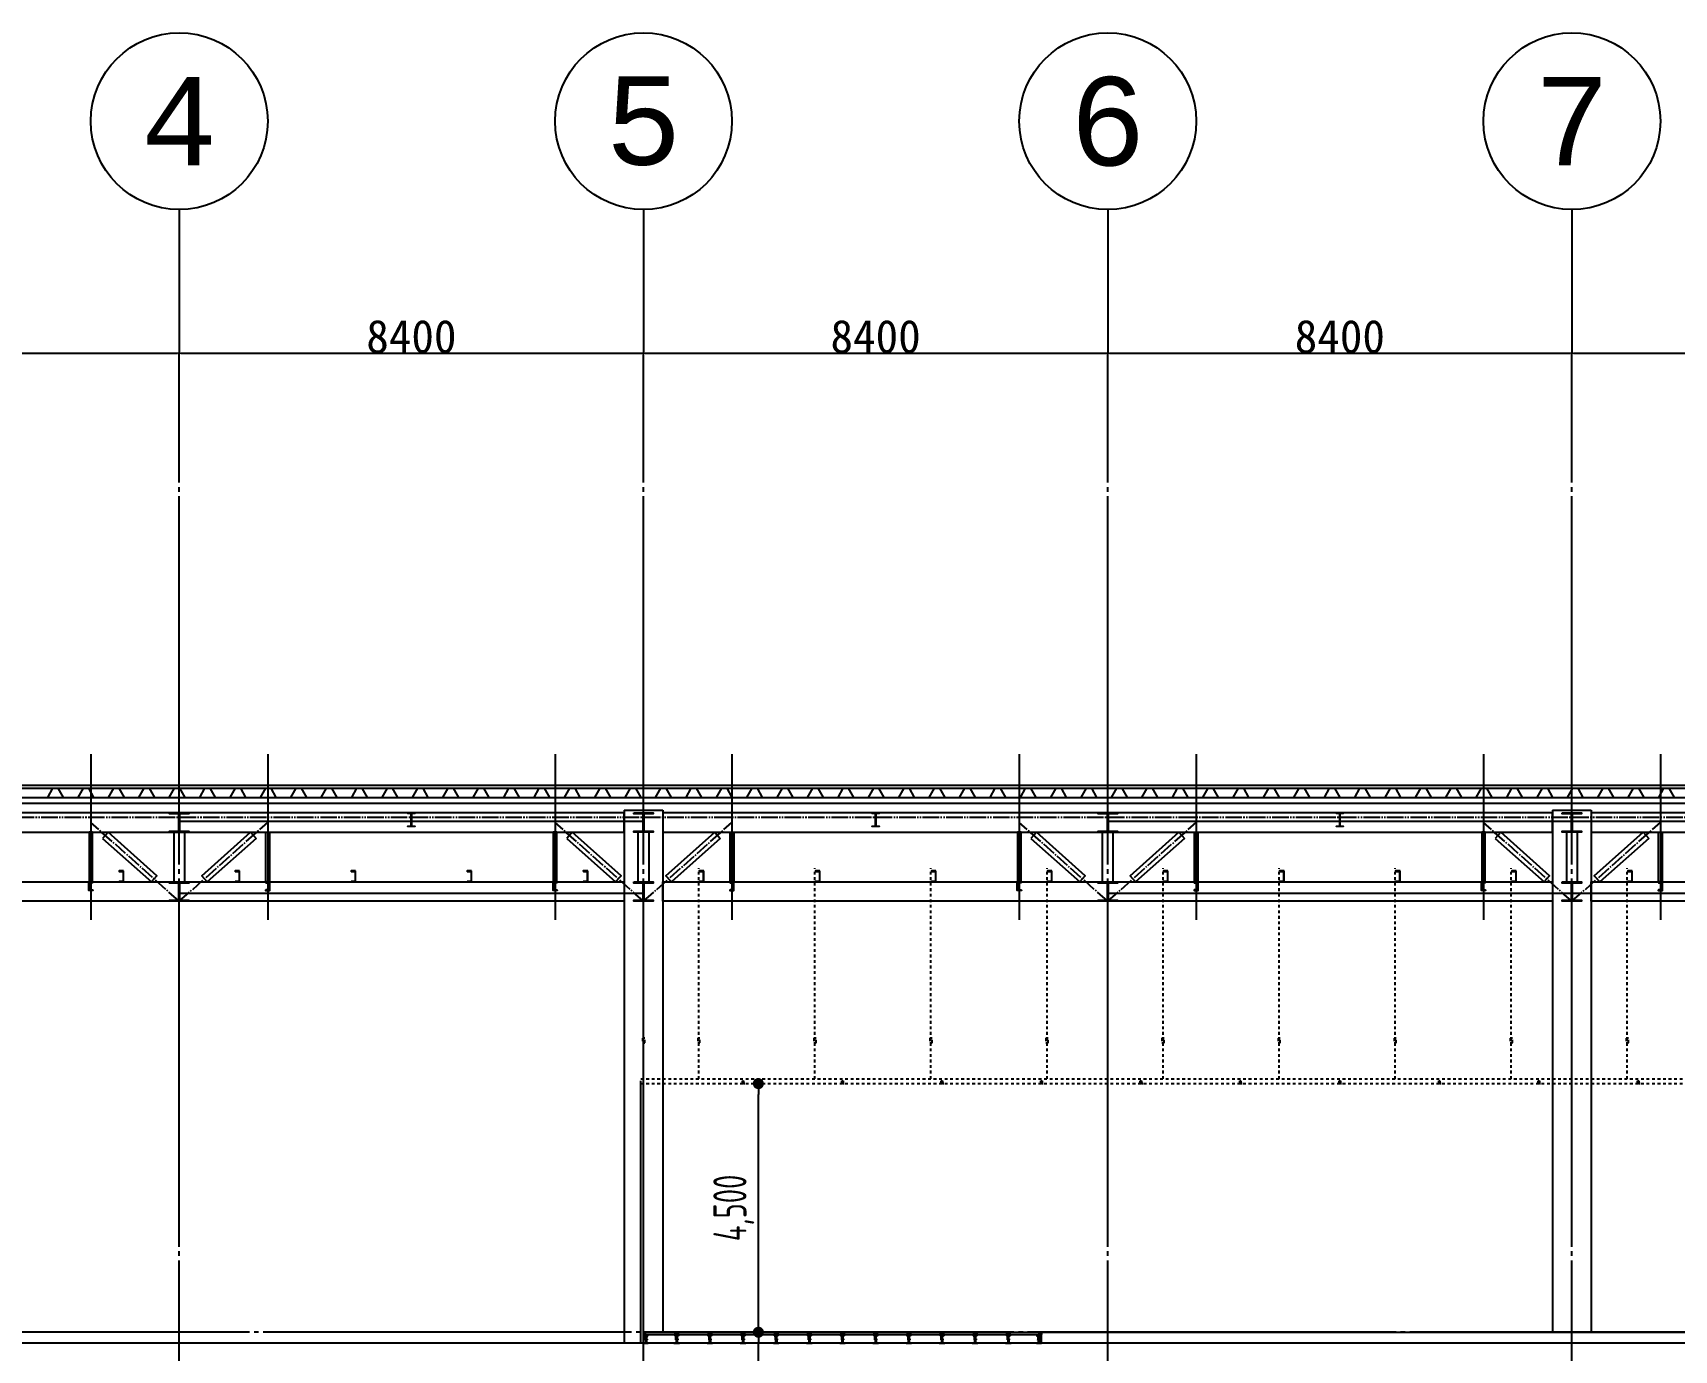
# Model space of a CAD drawing. Header units: millimetres. Extents: x -32710 to 654186, y -254124 to 420220.
# Drawn here: x 52950 to 82650, y 396375 to 420220 of the extents above; entities that cross this region are included whole.
import ezdxf
from ezdxf.enums import TextEntityAlignment as Align
from ezdxf.xclip import XClip

# ---------------------------------------------------------------- set-up
doc = ezdxf.new("R2010")
doc.units = ezdxf.units.MM
doc.header["$LTSCALE"] = 1000
for name, pattern in [('TPH12-SEC-@E$0$CENTERK0', [0.65, 0.5, -0.05, 0.05, -0.05]), ('TPH12-SEC-@E$0$CENTERK5', [6.916, 6.667, -0.083, 0.083, -0.083]), ('TPH12-SEC-@E$0$DOTK1', [0.1, 0.05, -0.05]), ('TPH12-SEC-@E$0$PHANTOMK1', [1.415, 1, -0.083, 0.083, -0.083, 0.083, -0.083]), ('YFM1P-長$0$HIDDEN', [9.525, 6.35, -3.175])]:
    doc.linetypes.add(name, pattern=pattern)
for name, color, linetype in [('TPH12-SEC-@E$0$$FFU', 252, 'TPH12-SEC-@E$0$DOTK1'), ('TPH12-SEC-@E$0$A-DIM', 8, 'Continuous'), ('TPH12-SEC-@E$0$FLAG', 252, 'Continuous'), ('TPH12-SEC-@E$0$H-SIN', 252, 'TPH12-SEC-@E$0$CENTERK5'), ('TPH12-SEC-@E$0$HATCH', 252, 'Continuous'), ('TPH12-SEC-@E$0$KABE1', 252, 'Continuous'), ('TPH12-SEC-@E$0$PT', 252, 'Continuous'), ('TPH12-SEC-@E$0$SIAGE1', 252, 'Continuous'), ('TPH12-SEC-@E$0$SIAGE3', 252, 'Continuous'), ('TPH12-SEC-@E$0$SIN-M', 252, 'Continuous'), ('TPH12-SEC-@E$0$STEEL2', 252, 'Continuous'), ('TPH12-SEC-@E$0$STEEL3', 252, 'Continuous'), ('TPH12-SEC-@E$0$SUGATA2', 252, 'Continuous'), ('TPH12-SEC-@E$0$SUGATA3', 252, 'Continuous'), ('TPH12-SEC-@E$0$フリーアクセス', 252, 'Continuous'), ('YFM1P-長$0$M-FOUN', 252, 'Continuous')]:
    doc.layers.add(name, color=color, linetype=linetype)
doc.styles.add('TPH12-SEC-@E$0$ATS', font='monotxt', dxfattribs={"bigfont": 'BIGFONT'})
doc.styles.add('TPH12-SEC-@E$0$dim-txt', font='isocp.shx', dxfattribs={"width": 0.7, "bigfont": 'chineset.shx'})
doc.styles.add('TPH12-SEC-@E$0$STANDARD', font='txt')
doc.dimstyles.new('TPH12-SEC-@E$0$ARCH-dim-2000', dxfattribs={"dimscale": 2000, "dimtxt": 0.3, "dimasz": 0.1, "dimexe": 0.1, "dimexo": 0.1, "dimgap": 0.05, "dimtad": 1, "dimdec": 0, "dimrnd": 0.1, "dimdsep": 46, "dimlunit": 6, "dimtxsty": 'TPH12-SEC-@E$0$dim-txt', "dimblk": 'TPH12-SEC-@E$0$_Dot', "dimblk1": 'TPH12-SEC-@E$0$_Origin', "dimblk2": 'TPH12-SEC-@E$0$_Origin', "dimcen": 2, "dimclrd": 256, "dimclre": 256, "dimclrt": 256, "dimadec": 0, "dimazin": 0, "dimtfac": 1, "dimtdec": 1, "dimtix": 1, "dimtmove": 2, "dimatfit": 3, "dimldrblk": 'TPH12-SEC-@E$0$_Origin', "dimfxl": 1, "dimtvp": 1, "dimtolj": 1, "dimarcsym": 0})
doc.dimstyles.new('TPH12-SEC-@E$0$生成的_樣式__1', dxfattribs={"dimtxt": 60, "dimasz": 30.4, "dimexe": 0.18, "dimexo": 0.0625, "dimgap": 0, "dimtad": 1, "dimtih": 1, "dimtoh": 1, "dimdec": 1, "dimzin": 0, "dimdsep": 46, "dimtxsty": 'TPH12-SEC-@E$0$STANDARD', "dimblk": 'TPH12-SEC-@E$0$ARROWHEAD_6', "dimblk1": 'TPH12-SEC-@E$0$ARROWHEAD_6', "dimblk2": 'TPH12-SEC-@E$0$ARROWHEAD_6', "dimcen": 0.09, "dimclrd": 12, "dimclre": 12, "dimclrt": 3, "dimazin": 0, "dimtfac": 1, "dimtdec": 4, "dimtmove": 0, "dimatfit": 3, "dimfxl": 1, "dimtolj": 1, "dimtzin": 0, "dimarcsym": 0})

# ---------------------------------------------------------------- blocks, each defined once
blk = doc.blocks.new('TPH12-SEC-@E$0$ペデスタルA')
at = {"layer": 'TPH12-SEC-@E$0$フリーアクセス'}
for p, q in [((-30, 0), (-31, -1)), ((-14, 0), (-30, 0)), ((-13, -1), (-14, 0)), ((0, -10), (0, 0)), ((13, -1), (14, 0)), ((14, 0), (30, 0)), ((30, 0), (31, -1)), ((-50, -200), (-50, -197)), ((-50, -197), (50, -197)), ((50, -200), (-50, -200)), ((-40, -46), (-40, -49)), ((40, -46), (-40, -46)), ((-40, -47), (40, -47)), ((38, -51), (-38, -51)), ((-38, -51), (-15, -72)), ((36, -43), (-36, -43)), ((-36, -43), (-36, -45)), ((-36, -45), (-34, -45)), ((-34, -41), (-34, -45)), ((32, -40), (-32, -40)), ((32, -46), (-32, -46)), ((-31, -8), (-31, -1)), ((-13, -1), (-31, -1)), ((-13, -8), (-31, -8)), ((-30, -20), (-30, -39)), ((-28, -18), (-16, -18)), ((-26, -10), (-26, -8)), ((-26, -18), (-26, -10)), ((-26, -10), (-26, -10)), ((-26, -18), (-26, -36)), ((-26, -36), (-25, -37)), ((-25, -37), (-25, -40)), ((-25, -37), (-19, -37)), ((-24, -41), (-20, -41)), ((-18, -36), (-19, -37)), ((-19, -37), (-19, -40)), ((-19, -122), (-19, -136)), ((18, -122), (-19, -122)), ((-16, -138), (-19, -136)), ((-18, -10), (-18, -8)), ((-18, -18), (-18, -10)), ((-18, -10), (-18, -10)), ((-18, -18), (-18, -36)), ((16, -138), (-16, -138)), ((-15, -46), (-15, -44)), ((-15, -46), (-8, -46)), ((-13, -122), (-15, -53)), ((-14, -20), (-14, -39)), ((-9, -43), (-14, -43)), ((-13, -8), (-13, -1)), ((-12, -197), (-10, -194)), ((-10, -122), (-10, -136)), ((-10, -138), (-10, -194)), ((10, -194), (-10, -194)), ((9, -112), (-9, -112)), ((-9, -130), (9, -130)), ((-8, -46), (-8, -44)), ((-5, -39), (-4, -13)), ((-5, -109), (0, -106)), ((-5, -115), (-5, -109)), ((0, -118), (-5, -115)), ((-5, -127), (0, -124)), ((-5, -133), (-5, -127)), ((0, -136), (-5, -133)), ((-2, -53), (-2, -71)), ((-1, -45), (-1, -43)), ((-1, -45), (1, -45)), ((0, -106), (5, -109)), ((5, -115), (0, -118)), ((0, -124), (5, -127)), ((5, -133), (0, -136)), ((1, -45), (1, -43)), ((2, -53), (2, -71)), ((5, -39), (4, -13)), ((5, -109), (5, -115)), ((5, -127), (5, -133)), ((10, -122), (10, -136)), ((10, -138), (10, -194)), ((12, -197), (10, -194)), ((13, -8), (13, -1)), ((13, -1), (31, -1)), ((13, -8), (31, -8)), ((13, -122), (15, -53)), ((14, -20), (14, -39)), ((38, -51), (15, -72)), ((28, -18), (16, -18)), ((16, -138), (18, -136)), ((18, -10), (18, -8)), ((18, -18), (18, -10)), ((18, -10), (18, -10)), ((18, -18), (18, -36)), ((18, -36), (19, -37)), ((18, -122), (18, -136)), ((25, -37), (19, -37)), ((19, -37), (19, -40)), ((24, -41), (20, -41)), ((26, -36), (25, -37)), ((25, -37), (25, -40)), ((26, -10), (26, -8)), ((26, -18), (26, -10)), ((26, -10), (26, -10)), ((26, -18), (26, -36)), ((30, -20), (30, -39)), ((31, -8), (31, -1)), ((33, -45), (33, -41)), ((36, -45), (33, -45)), ((36, -43), (36, -45)), ((40, -49), (40, -46)), ((50, -200), (50, -197))]:
    blk.add_line(p, q, dxfattribs=at)
for centre in [(0, -112), (0, -130)]:
    blk.add_circle(centre, 4.98, dxfattribs=at)
for centre, radius, start, end in [((-38, -49), 2, 180, 270), ((-38, -52), 1, 47.9554, 82.0191), ((-32, -41), 1, 90, 180), ((-32, -45), 1, 180, 270), ((-32, -38), 1.5, 270, 358.5), ((-28, -20), 2, 90, 178.5), ((-26, -8), 0.4, 0, 90), ((-24, -40), 1, 180.5, 270), ((-20, -40), 1, 270, 359.5), ((-18, -8), 0.4, 90, 180), ((-17, -53), 2, 2, 90), ((-16, -20), 2, 1.5, 90), ((-14, -44), 0.9, 90, 175), ((-16, -72), 1, 2, 47.9554), ((-12, -38), 1.5, 181.5, 270), ((-14, -131), 7.03, 270, 309.8217), ((0, -110), 28.5, 250.5288, 289.4712), ((-9, -44), 0.9, 5, 90), ((-6, -39), 1, 270, 357.5), ((-1, -13), 3, 90, 177.5), ((-4, -53), 2, 0, 90), ((0, -71), 2, 180, 270), ((0, -71), 2, 270, 0), ((1, -13), 3, 2.5, 90), ((4, -53), 2, 90, 180), ((6, -39), 1, 182.5, 270), ((14, -131), 7.03, 230.1783, 270), ((12, -38), 1.5, 270, 358.5), ((16, -20), 2, 90, 178.5), ((17, -53), 2, 90, 178), ((16, -72), 1, 132.0446, 178), ((18, -8), 0.4, 0, 90), ((20, -40), 1, 180.5, 270), ((24, -40), 1, 270, 359.5), ((26, -8), 0.4, 90, 180), ((28, -20), 2, 1.5, 90), ((32, -38), 1.5, 181.5, 270), ((32, -41), 1, 0, 90), ((32, -45), 1, 270, 0), ((38, -49), 2, 270, 0)]:
    blk.add_arc(centre, radius, start, end, dxfattribs=at)
blk = doc.blocks.new('TPH12-SEC-@E$0$_Dot')
at = {"color": 0, "linetype": 'ByBlock', "lineweight": -2}
blk.add_line((-0.5, 0), (-1, 0), dxfattribs=at)
at = {"color": 0, "linetype": 'ByBlock', "const_width": 0.5}
blk.add_lwpolyline([(-0.25, 0, 1), (0.25, 0, 1)], format="xyb", close=True, dxfattribs=at)
blk = doc.blocks.new('*D2617')
at = {"layer": 'DEFPOINTS', "color": 0, "transparency": 16777216}
for p in [(66079, 396700), (66079, 396700), (66079, 393950)]:
    blk.add_point(p, dxfattribs=at)
at = {"layer": 'TPH12-SEC-@E$0$SIN-M', "lineweight": -2, "transparency": 16777216}
blk.add_line((66079, 394150), (66079, 396500), dxfattribs=at)
at = {"layer": 'TPH12-SEC-@E$0$SIN-M', "lineweight": -2, "transparency": 16777216, "xscale": 200, "yscale": 200, "zscale": 200}
for p, rotation in [((66079, 396700), 90), ((66079, 393950), 270)]:
    blk.add_blockref('TPH12-SEC-@E$0$_Dot', p, dxfattribs=dict(at, rotation=rotation))
at = {"layer": 'TPH12-SEC-@E$0$SIN-M', "transparency": 16777216, "insert": (65634, 395325), "char_height": 600, "attachment_point": 5, "rotation": 90, "style": 'TPH12-SEC-@E$0$dim-txt'}
blk.add_mtext('\\A1;2,750', dxfattribs=at)
blk = doc.blocks.new('TPH12-SEC-@E$0$_Origin')
at = {"color": 0, "linetype": 'ByBlock', "lineweight": -2}
blk.add_line((0, 0), (-1, 0), dxfattribs=at)
blk.add_circle((0, 0), 0.5, dxfattribs=at)
blk = doc.blocks.new('*D2618')
at = {"layer": 'DEFPOINTS', "color": 0, "transparency": 16777216}
for p in [(66079, 401200), (66079, 401200), (66079, 396700)]:
    blk.add_point(p, dxfattribs=at)
at = {"layer": 'TPH12-SEC-@E$0$SIN-M', "lineweight": -2, "transparency": 16777216}
blk.add_line((66079, 396900), (66079, 401000), dxfattribs=at)
at = {"layer": 'TPH12-SEC-@E$0$SIN-M', "lineweight": -2, "transparency": 16777216, "xscale": 200, "yscale": 200, "zscale": 200}
for p, rotation in [((66079, 401200), 90), ((66079, 396700), 270)]:
    blk.add_blockref('TPH12-SEC-@E$0$_Dot', p, dxfattribs=dict(at, rotation=rotation))
at = {"layer": 'TPH12-SEC-@E$0$SIN-M', "transparency": 16777216, "insert": (65634, 398950), "char_height": 600, "attachment_point": 5, "rotation": 90, "style": 'TPH12-SEC-@E$0$dim-txt'}
blk.add_mtext('\\A1;4,500', dxfattribs=at)
blk = doc.blocks.new('TPH12-SEC-@E$0$ペデスタルB')
at = {"layer": 'TPH12-SEC-@E$0$フリーアクセス'}
for p, q in [((-31, -1), (-30, 0)), ((-30, 0), (-14, 0)), ((-14, 0), (-13, -1)), ((-84, -49), (-84, -52)), ((3, -49), (-84, -49)), ((3, -50), (-84, -50)), ((-84, -200), (-84, -197)), ((3, -197), (-84, -197)), ((-84, -200), (3, -200)), ((1, -54), (-82, -54)), ((-82, -54), (-59, -75)), ((-3, -46), (-77, -46)), ((-77, -49), (-77, -46)), ((-77, -49), (-3, -49)), ((-62, -125), (-62, -139)), ((-25, -125), (-62, -125)), ((-60, -141), (-62, -139)), ((-28, -141), (-60, -141)), ((-57, -125), (-59, -56)), ((-56, -197), (-53, -194)), ((-35, -115), (-53, -115)), ((-53, -125), (-53, -139)), ((-53, -133), (-35, -133)), ((-53, -141), (-53, -194)), ((-53, -194), (-34, -194)), ((-49, -112), (-44, -109)), ((-49, -118), (-49, -112)), ((-44, -121), (-49, -118)), ((-49, -130), (-44, -127)), ((-49, -136), (-49, -130)), ((-44, -139), (-49, -136)), ((-46, -56), (-46, -74)), ((-44, -109), (-39, -112)), ((-39, -118), (-44, -121)), ((-44, -127), (-39, -130)), ((-39, -136), (-44, -139)), ((-42, -56), (-42, -74)), ((-39, -112), (-39, -118)), ((-39, -130), (-39, -136)), ((-34, -125), (-34, -139)), ((-34, -141), (-34, -194)), ((-31, -197), (-34, -194)), ((-31, -1), (-13, -1)), ((-31, -8), (-31, -1)), ((-31, -8), (-13, -8)), ((-31, -125), (-29, -56)), ((-30, -20), (-30, -39)), ((1, -54), (-29, -75)), ((-16, -18), (-28, -18)), ((-28, -141), (-25, -139)), ((-26, -10), (-26, -8)), ((-26, -10), (-26, -10)), ((-26, -32), (-26, -10)), ((-25, -33), (-26, -32)), ((-25, -33), (-19, -33)), ((-25, -125), (-25, -139)), ((-18, -32), (-19, -33)), ((-18, -10), (-18, -8)), ((-18, -10), (-18, -10)), ((-18, -32), (-18, -10)), ((-14, -20), (-14, -39)), ((-13, -8), (-13, -1)), ((-5, -39), (-4, -13)), ((0, -43), (0, 0)), ((0, 0), (3, 0)), ((0, -40), (0, -1)), ((3, 0), (3, -43)), ((3, -52), (3, -49)), ((3, -200), (3, -197))]:
    blk.add_line(p, q, dxfattribs=at)
blk.add_lwpolyline([(-4, -40), (-56, -40), (-56, -46), (-4, -46)], close=True, dxfattribs=at)
for centre in [(-44, -115), (-44, -133)]:
    blk.add_circle(centre, 4.98, dxfattribs=at)
for centre, radius, start, end in [((-82, -52), 2, 180, 270), ((-82, -55), 1, 47.9554, 82.0191), ((-73, -75), 1, 2, 47.9554), ((-61, -56), 2, 2, 90), ((-58, -134), 7.03, 270, 309.8217), ((-44, -112), 28.5, 250.5288, 289.4712), ((-48, -56), 2, 0, 90), ((-44, -74), 2, 180, 270), ((-44, -74), 2, 270, 0), ((-40, -56), 2, 90, 180), ((-30, -134), 7.03, 230.1783, 270), ((-31, -39), 1, 270, 357.5), ((-28, -20), 2, 90, 177.5), ((-27, -56), 2, 90, 178), ((-28, -75), 1, 132.0446, 178), ((-26, -8), 0.4, 0, 90), ((-18, -8), 0.4, 90, 180), ((-16, -20), 2, 2.5, 90), ((-13, -39), 1, 182.5, 270), ((-6, -39), 1, 270, 357.5), ((-1, -13), 3, 90, 177.5), ((-3, -43), 3.2, 270, 0), ((-3, -43), 6.4, 270, 0), ((1, -52), 2, 270, 0)]:
    blk.add_arc(centre, radius, start, end, dxfattribs=at)
blk = doc.blocks.new('TPH12-SEC-@E$0$ARROWHEAD_6')
at = {"color": 0, "linetype": 'Continuous', "lineweight": 0}
for p, q in [((0, 0), (-1, 0)), ((-0.5, -0.5), (0.5, 0.5))]:
    blk.add_line(p, q, dxfattribs=at)
blk = doc.blocks.new('*D2815')
at = {"layer": 'DEFPOINTS', "color": 0, "linetype": 'Continuous', "transparency": 16777216}
for p in [(55600, 414420), (47200, 414000), (55600, 414000)]:
    blk.add_point(p, dxfattribs=at)
at = {"layer": 'TPH12-SEC-@E$0$A-DIM', "color": 12, "linetype": 'Continuous', "lineweight": -2, "transparency": 16777216}
for p, q in [((47200, 414000), (47200, 414420)), ((47230, 414420), (55570, 414420)), ((55600, 414000), (55600, 414420))]:
    blk.add_line(p, q, dxfattribs=at)
at = {"layer": 'TPH12-SEC-@E$0$A-DIM', "color": 12, "linetype": 'Continuous', "lineweight": -2, "transparency": 16777216, "xscale": 30.40000000000001, "yscale": 30.40000000000001, "zscale": 30.40000000000001, "rotation": 180}
blk.add_blockref('TPH12-SEC-@E$0$ARROWHEAD_6', (47200, 414420), dxfattribs=at)
at = {"layer": 'TPH12-SEC-@E$0$A-DIM', "color": 12, "linetype": 'Continuous', "lineweight": -2, "transparency": 16777216, "xscale": 30.40000000000001, "yscale": 30.40000000000001, "zscale": 30.40000000000001}
blk.add_blockref('TPH12-SEC-@E$0$ARROWHEAD_6', (55600, 414420), dxfattribs=at)
at = {"layer": 'TPH12-SEC-@E$0$A-DIM', "color": 3, "linetype": 'Continuous', "lineweight": 0, "transparency": 16777216, "insert": (51400, 414720), "char_height": 600, "attachment_point": 5, "style": 'TPH12-SEC-@E$0$STANDARD'}
blk.add_mtext('\\A1;8400', dxfattribs=at)
blk = doc.blocks.new('*D2816')
at = {"layer": 'DEFPOINTS', "color": 0, "linetype": 'Continuous', "transparency": 16777216}
for p in [(64000, 414420), (55600, 414000), (64000, 414000)]:
    blk.add_point(p, dxfattribs=at)
at = {"layer": 'TPH12-SEC-@E$0$A-DIM', "color": 12, "linetype": 'Continuous', "lineweight": -2, "transparency": 16777216}
for p, q in [((55600, 414000), (55600, 414420)), ((55630, 414420), (63970, 414420)), ((64000, 414000), (64000, 414420))]:
    blk.add_line(p, q, dxfattribs=at)
at = {"layer": 'TPH12-SEC-@E$0$A-DIM', "color": 12, "linetype": 'Continuous', "lineweight": -2, "transparency": 16777216, "xscale": 30.40000000000001, "yscale": 30.40000000000001, "zscale": 30.40000000000001, "rotation": 180}
blk.add_blockref('TPH12-SEC-@E$0$ARROWHEAD_6', (55600, 414420), dxfattribs=at)
at = {"layer": 'TPH12-SEC-@E$0$A-DIM', "color": 12, "linetype": 'Continuous', "lineweight": -2, "transparency": 16777216, "xscale": 30.40000000000001, "yscale": 30.40000000000001, "zscale": 30.40000000000001}
blk.add_blockref('TPH12-SEC-@E$0$ARROWHEAD_6', (64000, 414420), dxfattribs=at)
at = {"layer": 'TPH12-SEC-@E$0$A-DIM', "color": 3, "linetype": 'Continuous', "lineweight": 0, "transparency": 16777216, "insert": (59800, 414720), "char_height": 600, "attachment_point": 5, "style": 'TPH12-SEC-@E$0$STANDARD'}
blk.add_mtext('\\A1;8400', dxfattribs=at)
blk = doc.blocks.new('*D2817')
at = {"layer": 'DEFPOINTS', "color": 0, "linetype": 'Continuous', "transparency": 16777216}
for p in [(72400, 414420), (64000, 414000), (72400, 414000)]:
    blk.add_point(p, dxfattribs=at)
at = {"layer": 'TPH12-SEC-@E$0$A-DIM', "color": 12, "linetype": 'Continuous', "lineweight": -2, "transparency": 16777216}
for p, q in [((64000, 414000), (64000, 414420)), ((64030, 414420), (72370, 414420)), ((72400, 414000), (72400, 414420))]:
    blk.add_line(p, q, dxfattribs=at)
at = {"layer": 'TPH12-SEC-@E$0$A-DIM', "color": 12, "linetype": 'Continuous', "lineweight": -2, "transparency": 16777216, "xscale": 30.40000000000001, "yscale": 30.40000000000001, "zscale": 30.40000000000001, "rotation": 180}
blk.add_blockref('TPH12-SEC-@E$0$ARROWHEAD_6', (64000, 414420), dxfattribs=at)
at = {"layer": 'TPH12-SEC-@E$0$A-DIM', "color": 12, "linetype": 'Continuous', "lineweight": -2, "transparency": 16777216, "xscale": 30.40000000000001, "yscale": 30.40000000000001, "zscale": 30.40000000000001}
blk.add_blockref('TPH12-SEC-@E$0$ARROWHEAD_6', (72400, 414420), dxfattribs=at)
at = {"layer": 'TPH12-SEC-@E$0$A-DIM', "color": 3, "linetype": 'Continuous', "lineweight": 0, "transparency": 16777216, "insert": (68200, 414720), "char_height": 600, "attachment_point": 5, "style": 'TPH12-SEC-@E$0$STANDARD'}
blk.add_mtext('\\A1;8400', dxfattribs=at)
blk = doc.blocks.new('*D2818')
at = {"layer": 'DEFPOINTS', "color": 0, "linetype": 'Continuous', "transparency": 16777216}
for p in [(80800, 414420), (72400, 414000), (80800, 414000)]:
    blk.add_point(p, dxfattribs=at)
at = {"layer": 'TPH12-SEC-@E$0$A-DIM', "color": 12, "linetype": 'Continuous', "lineweight": -2, "transparency": 16777216}
for p, q in [((72400, 414000), (72400, 414420)), ((72430, 414420), (80770, 414420)), ((80800, 414000), (80800, 414420))]:
    blk.add_line(p, q, dxfattribs=at)
at = {"layer": 'TPH12-SEC-@E$0$A-DIM', "color": 12, "linetype": 'Continuous', "lineweight": -2, "transparency": 16777216, "xscale": 30.40000000000001, "yscale": 30.40000000000001, "zscale": 30.40000000000001, "rotation": 180}
blk.add_blockref('TPH12-SEC-@E$0$ARROWHEAD_6', (72400, 414420), dxfattribs=at)
at = {"layer": 'TPH12-SEC-@E$0$A-DIM', "color": 12, "linetype": 'Continuous', "lineweight": -2, "transparency": 16777216, "xscale": 30.40000000000001, "yscale": 30.40000000000001, "zscale": 30.40000000000001}
blk.add_blockref('TPH12-SEC-@E$0$ARROWHEAD_6', (80800, 414420), dxfattribs=at)
at = {"layer": 'TPH12-SEC-@E$0$A-DIM', "color": 3, "linetype": 'Continuous', "lineweight": 0, "transparency": 16777216, "insert": (76600, 414720), "char_height": 600, "attachment_point": 5, "style": 'TPH12-SEC-@E$0$STANDARD'}
blk.add_mtext('\\A1;8400', dxfattribs=at)
blk = doc.blocks.new('*D2819')
at = {"layer": 'DEFPOINTS', "color": 0, "linetype": 'Continuous', "transparency": 16777216}
for p in [(89200, 414420), (80800, 414000), (89200, 414000)]:
    blk.add_point(p, dxfattribs=at)
at = {"layer": 'TPH12-SEC-@E$0$A-DIM', "color": 12, "linetype": 'Continuous', "lineweight": -2, "transparency": 16777216}
for p, q in [((80800, 414000), (80800, 414420)), ((80830, 414420), (89170, 414420)), ((89200, 414000), (89200, 414420))]:
    blk.add_line(p, q, dxfattribs=at)
at = {"layer": 'TPH12-SEC-@E$0$A-DIM', "color": 12, "linetype": 'Continuous', "lineweight": -2, "transparency": 16777216, "xscale": 30.40000000000001, "yscale": 30.40000000000001, "zscale": 30.40000000000001, "rotation": 180}
blk.add_blockref('TPH12-SEC-@E$0$ARROWHEAD_6', (80800, 414420), dxfattribs=at)
at = {"layer": 'TPH12-SEC-@E$0$A-DIM', "color": 12, "linetype": 'Continuous', "lineweight": -2, "transparency": 16777216, "xscale": 30.40000000000001, "yscale": 30.40000000000001, "zscale": 30.40000000000001}
blk.add_blockref('TPH12-SEC-@E$0$ARROWHEAD_6', (89200, 414420), dxfattribs=at)
at = {"layer": 'TPH12-SEC-@E$0$A-DIM', "color": 3, "linetype": 'Continuous', "lineweight": 0, "transparency": 16777216, "insert": (85000, 414720), "char_height": 600, "attachment_point": 5, "style": 'TPH12-SEC-@E$0$STANDARD'}
blk.add_mtext('\\A1;8400', dxfattribs=at)
blk = doc.blocks.new('YFM1P-長')
at = {"layer": 'YFM1P-長$0$M-FOUN', "color": 252, "linetype": 'YFM1P-長$0$HIDDEN', "ltscale": 0.1}
for p, q in [((270450, 402885), (47650, 402885)), ((270450, 402130), (47650, 402130))]:
    blk.add_line(p, q, dxfattribs=at)
at = {"layer": 'YFM1P-長$0$M-FOUN', "color": 1}
blk.add_line((270450, 401200), (47650, 401200), dxfattribs=at)
blk = doc.blocks.new('TPH12-SEC-@E')
at = {"layer": 'DEFPOINTS'}
for p, q in [((54000, 407164.1), (54000, 404164.1)), ((57200, 407164.1), (57200, 404164.1)), ((62400, 407164.1), (62400, 404164.1)), ((65600, 407164.1), (65600, 404164.1)), ((70800, 407164.1), (70800, 404164.1)), ((74000, 407164.1), (74000, 404164.1)), ((79200, 407164.1), (79200, 404164.1)), ((82400, 407164.1), (82400, 404164.1)), ((55600, 405950), (64000, 405950)), ((72400, 405950), (80800, 405950)), ((80800, 405950), (89200, 405950)), ((55600, 404650), (64000, 404650)), ((72400, 404650), (80800, 404650)), ((80800, 404650), (89200, 404650))]:
    blk.add_line(p, q, dxfattribs=at)
at = {"layer": 'TPH12-SEC-@E$0$$FFU'}
for p, q in [((65002, 401285), (65002, 405100)), ((67102, 401285), (67102, 405100)), ((69202, 401285), (69202, 405100)), ((71302, 401285), (71302, 405100)), ((73402, 401285), (73402, 405100)), ((75502, 401285), (75502, 405100)), ((77602, 401285), (77602, 405100)), ((79702, 401285), (79702, 405100)), ((81802, 401285), (81802, 405100)), ((64002, 401285), (64002, 404500)), ((63950, 401285), (156600, 401285)), ((63950, 401200), (63950, 401285)), ((63950, 401200), (156600, 401200)), ((63950, 401200), (64000, 401200))]:
    blk.add_line(p, q, dxfattribs=at)
for points in [[(64022, 401940), (64022, 402020), (64022, 402020), (63982, 402020), (63982, 401940)], [(65022, 401940), (65022, 402020), (65022, 402020), (64982, 402020), (64982, 401940)], [(67122, 401940), (67122, 402020), (67122, 402020), (67082, 402020), (67082, 401940)], [(69222, 401940), (69222, 402020), (69222, 402020), (69182, 402020), (69182, 401940)], [(71322, 401940), (71322, 402020), (71322, 402020), (71282, 402020), (71282, 401940)], [(73422, 401940), (73422, 402020), (73422, 402020), (73382, 402020), (73382, 401940)], [(75522, 401940), (75522, 402020), (75522, 402020), (75482, 402020), (75482, 401940)], [(77622, 401940), (77622, 402020), (77622, 402020), (77582, 402020), (77582, 401940)], [(79722, 401940), (79722, 402020), (79722, 402020), (79682, 402020), (79682, 401940)], [(81822, 401940), (81822, 402020), (81822, 402020), (81782, 402020), (81782, 401940)], [(65832.5, 401200), (65767.5, 401200), (65767.5, 401203), (65789, 401203), (65789, 401248), (65811, 401248), (65811, 401203), (65832.5, 401203)], [(67632.5, 401200), (67567.5, 401200), (67567.5, 401203), (67589, 401203), (67589, 401248), (67611, 401248), (67611, 401203), (67632.5, 401203)], [(69432.5, 401200), (69367.5, 401200), (69367.5, 401203), (69389, 401203), (69389, 401248), (69411, 401248), (69411, 401203), (69432.5, 401203)], [(71232.5, 401200), (71167.5, 401200), (71167.5, 401203), (71189, 401203), (71189, 401248), (71211, 401248), (71211, 401203), (71232.5, 401203)], [(73032.5, 401200), (72967.5, 401200), (72967.5, 401203), (72989, 401203), (72989, 401248), (73011, 401248), (73011, 401203), (73032.5, 401203)], [(74832.5, 401200), (74767.5, 401200), (74767.5, 401203), (74789, 401203), (74789, 401248), (74811, 401248), (74811, 401203), (74832.5, 401203)], [(76632.5, 401200), (76567.5, 401200), (76567.5, 401203), (76589, 401203), (76589, 401248), (76611, 401248), (76611, 401203), (76632.5, 401203)], [(78432.5, 401200), (78367.5, 401200), (78367.5, 401203), (78389, 401203), (78389, 401248), (78411, 401248), (78411, 401203), (78432.5, 401203)], [(80232.5, 401200), (80167.5, 401200), (80167.5, 401203), (80189, 401203), (80189, 401248), (80211, 401248), (80211, 401203), (80232.5, 401203)], [(82032.5, 401200), (81967.5, 401200), (81967.5, 401203), (81989, 401203), (81989, 401248), (82011, 401248), (82011, 401203), (82032.5, 401203)]]:
    blk.add_lwpolyline(points, close=True, dxfattribs=at)
at = {"layer": 'TPH12-SEC-@E$0$FLAG'}
for p, q in [((55600, 417020), (55600, 414420)), ((64000, 417020), (64000, 414420)), ((72400, 417020), (72400, 414420)), ((80800, 417020), (80800, 414420))]:
    blk.add_line(p, q, dxfattribs=at)
for centre in [(55600, 418620), (64000, 418620), (72400, 418620), (80800, 418620)]:
    blk.add_circle(centre, 1600, dxfattribs=at)
at = {"layer": 'TPH12-SEC-@E$0$H-SIN'}
for p, q in [((55600, 377500), (55600, 414000)), ((64000, 377500), (64000, 414000)), ((72400, 377500), (72400, 414000)), ((80800, 377500), (80800, 414000)), ((298929.6, 396700), (18729.6, 396700))]:
    blk.add_line(p, q, dxfattribs=at)
at = {"layer": 'TPH12-SEC-@E$0$HATCH'}
for points in [[(54211.3, 405638.1), (55094.9, 404850), (55194.7, 404961.9), (54311.1, 405750)], [(56988.7, 405638.1), (56105.1, 404850), (56005.3, 404961.9), (56888.9, 405750)], [(62611.3, 405638.1), (63494.9, 404850), (63594.7, 404961.9), (62711.1, 405750)], [(65388.7, 405638.1), (64505.1, 404850), (64405.3, 404961.9), (65288.9, 405750)], [(71011.3, 405638.1), (71894.9, 404850), (71994.7, 404961.9), (71111.1, 405750)], [(73788.7, 405638.1), (72905.1, 404850), (72805.3, 404961.9), (73688.9, 405750)], [(79411.3, 405638.1), (80294.9, 404850), (80394.7, 404961.9), (79511.1, 405750)], [(82188.7, 405638.1), (81305.1, 404850), (81205.3, 404961.9), (82088.9, 405750)]]:
    blk.add_lwpolyline(points, close=True, dxfattribs=at)
at = {"layer": 'TPH12-SEC-@E$0$KABE1'}
blk.add_lwpolyline([(71200, 396700), (139000, 396700), (139000, 396500), (71200, 396500)], close=True, dxfattribs=at)
at = {"layer": 'TPH12-SEC-@E$0$PT'}
for p, q in [((63950, 396500), (63950, 401200)), ((64000, 396500), (64000, 401200))]:
    blk.add_line(p, q, dxfattribs=at)
at = {"layer": 'TPH12-SEC-@E$0$SIAGE1'}
for p, q in [((64000, 396700), (71200, 396700)), ((64003.2, 396700), (64000, 396700))]:
    blk.add_line(p, q, dxfattribs=at)
for points in [[(52950, 406380), (53220, 406380), (53315, 406550), (53405, 406550), (53500, 406380)], [(53500, 406380), (53770, 406380), (53865, 406550), (53955, 406550), (54050, 406380)], [(54050, 406380), (54320, 406380), (54415, 406550), (54505, 406550), (54600, 406380)], [(54600, 406380), (54870, 406380), (54965, 406550), (55055, 406550), (55150, 406380)], [(55150, 406380), (55420, 406380), (55515, 406550), (55605, 406550), (55700, 406380)], [(55700, 406380), (55970, 406380), (56065, 406550), (56155, 406550), (56250, 406380)], [(56250, 406380), (56520, 406380), (56615, 406550), (56705, 406550), (56800, 406380)], [(56800, 406380), (57070, 406380), (57165, 406550), (57255, 406550), (57350, 406380)], [(57350, 406380), (57620, 406380), (57715, 406550), (57805, 406550), (57900, 406380)], [(57900, 406380), (58170, 406380), (58265, 406550), (58355, 406550), (58450, 406380)], [(58450, 406380), (58720, 406380), (58815, 406550), (58905, 406550), (59000, 406380)], [(59000, 406380), (59270, 406380), (59365, 406550), (59455, 406550), (59550, 406380)], [(59550, 406380), (59820, 406380), (59915, 406550), (60005, 406550), (60100, 406380)], [(60100, 406380), (60370, 406380), (60465, 406550), (60555, 406550), (60650, 406380)], [(60650, 406380), (60920, 406380), (61015, 406550), (61105, 406550), (61200, 406380)], [(61200, 406380), (61470, 406380), (61565, 406550), (61655, 406550), (61750, 406380)], [(61750, 406380), (62020, 406380), (62115, 406550), (62205, 406550), (62300, 406380)], [(62300, 406380), (62570, 406380), (62665, 406550), (62755, 406550), (62850, 406380)], [(62850, 406380), (63120, 406380), (63215, 406550), (63305, 406550), (63400, 406380)], [(63400, 406380), (63670, 406380), (63765, 406550), (63855, 406550), (63950, 406380)], [(63950, 406380), (64220, 406380), (64315, 406550), (64405, 406550), (64500, 406380)], [(64500, 406380), (64770, 406380), (64865, 406550), (64955, 406550), (65050, 406380)], [(65050, 406380), (65320, 406380), (65415, 406550), (65505, 406550), (65600, 406380)], [(65600, 406380), (65870, 406380), (65965, 406550), (66055, 406550), (66150, 406380)], [(66150, 406380), (66420, 406380), (66515, 406550), (66605, 406550), (66700, 406380)], [(66700, 406380), (66970, 406380), (67065, 406550), (67155, 406550), (67250, 406380)], [(67250, 406380), (67520, 406380), (67615, 406550), (67705, 406550), (67800, 406380)], [(67800, 406380), (68070, 406380), (68165, 406550), (68255, 406550), (68350, 406380)], [(68350, 406380), (68620, 406380), (68715, 406550), (68805, 406550), (68900, 406380)], [(68900, 406380), (69170, 406380), (69265, 406550), (69355, 406550), (69450, 406380)], [(69450, 406380), (69720, 406380), (69815, 406550), (69905, 406550), (70000, 406380)], [(70000, 406380), (70270, 406380), (70365, 406550), (70455, 406550), (70550, 406380)], [(70550, 406380), (70820, 406380), (70915, 406550), (71005, 406550), (71100, 406380)], [(71100, 406380), (71370, 406380), (71465, 406550), (71555, 406550), (71650, 406380)], [(71650, 406380), (71920, 406380), (72015, 406550), (72105, 406550), (72200, 406380)], [(72200, 406380), (72470, 406380), (72565, 406550), (72655, 406550), (72750, 406380)], [(72750, 406380), (73020, 406380), (73115, 406550), (73205, 406550), (73300, 406380)], [(73300, 406380), (73570, 406380), (73665, 406550), (73755, 406550), (73850, 406380)], [(73850, 406380), (74120, 406380), (74215, 406550), (74305, 406550), (74400, 406380)], [(74400, 406380), (74670, 406380), (74765, 406550), (74855, 406550), (74950, 406380)], [(74950, 406380), (75220, 406380), (75315, 406550), (75405, 406550), (75500, 406380)], [(75500, 406380), (75770, 406380), (75865, 406550), (75955, 406550), (76050, 406380)], [(76050, 406380), (76320, 406380), (76415, 406550), (76505, 406550), (76600, 406380)], [(76600, 406380), (76870, 406380), (76965, 406550), (77055, 406550), (77150, 406380)], [(77150, 406380), (77420, 406380), (77515, 406550), (77605, 406550), (77700, 406380)], [(77700, 406380), (77970, 406380), (78065, 406550), (78155, 406550), (78250, 406380)], [(78250, 406380), (78520, 406380), (78615, 406550), (78705, 406550), (78800, 406380)], [(78800, 406380), (79070, 406380), (79165, 406550), (79255, 406550), (79350, 406380)], [(79350, 406380), (79620, 406380), (79715, 406550), (79805, 406550), (79900, 406380)], [(79900, 406380), (80170, 406380), (80265, 406550), (80355, 406550), (80450, 406380)], [(80450, 406380), (80720, 406380), (80815, 406550), (80905, 406550), (81000, 406380)], [(81000, 406380), (81270, 406380), (81365, 406550), (81455, 406550), (81550, 406380)], [(81550, 406380), (81820, 406380), (81915, 406550), (82005, 406550), (82100, 406380)], [(82100, 406380), (82370, 406380), (82465, 406550), (82555, 406550), (82650, 406380)]]:
    blk.add_lwpolyline(points, dxfattribs=at)
at = {"layer": 'TPH12-SEC-@E$0$SIAGE3'}
blk.add_line((47050, 406380), (156500, 406380), dxfattribs=at)
at = {"layer": 'TPH12-SEC-@E$0$STEEL2'}
for points in [[(55425, 406100), (55775, 406100), (55775, 406081), (55619, 406081, 0.4142136), (55606, 406068), (55606, 405782, 0.4142136), (55619, 405769), (55775, 405769), (55775, 405750), (55425, 405750), (55425, 405769), (55581, 405769, 0.4142136), (55594, 405782), (55594, 406068, 0.4142136), (55581, 406081), (55425, 406081)], [(59738, 406100), (59862, 406100), (59862, 406092), (59810.5, 406092, 0.4142136), (59802.5, 406084), (59802.5, 405868, 0.4142136), (59810.5, 405860), (59862, 405860), (59862, 405852), (59738, 405852), (59738, 405860), (59789.5, 405860, 0.4142136), (59797.5, 405868), (59797.5, 406084, 0.4142136), (59789.5, 406092), (59738, 406092)], [(63825, 406100), (64175, 406100), (64175, 406081), (64019, 406081, 0.4142136), (64006, 406068), (64006, 405782, 0.4142136), (64019, 405769), (64175, 405769), (64175, 405750), (63825, 405750), (63825, 405769), (63981, 405769, 0.4142136), (63994, 405782), (63994, 406068, 0.4142136), (63981, 406081), (63825, 406081)], [(68138, 406100), (68262, 406100), (68262, 406092), (68210.5, 406092, 0.4142136), (68202.5, 406084), (68202.5, 405868, 0.4142136), (68210.5, 405860), (68262, 405860), (68262, 405852), (68138, 405852), (68138, 405860), (68189.5, 405860, 0.4142136), (68197.5, 405868), (68197.5, 406084, 0.4142136), (68189.5, 406092), (68138, 406092)], [(72225, 406100), (72575, 406100), (72575, 406081), (72419, 406081, 0.4142136), (72406, 406068), (72406, 405782, 0.4142136), (72419, 405769), (72575, 405769), (72575, 405750), (72225, 405750), (72225, 405769), (72381, 405769, 0.4142136), (72394, 405782), (72394, 406068, 0.4142136), (72381, 406081), (72225, 406081)], [(76538, 406100), (76662, 406100), (76662, 406092), (76610.5, 406092, 0.4142136), (76602.5, 406084), (76602.5, 405868, 0.4142136), (76610.5, 405860), (76662, 405860), (76662, 405852), (76538, 405852), (76538, 405860), (76589.5, 405860, 0.4142136), (76597.5, 405868), (76597.5, 406084, 0.4142136), (76589.5, 406092), (76538, 406092)], [(80625, 406100), (80975, 406100), (80975, 406081), (80819, 406081, 0.4142136), (80806, 406068), (80806, 405782, 0.4142136), (80819, 405769), (80975, 405769), (80975, 405750), (80625, 405750), (80625, 405769), (80781, 405769, 0.4142136), (80794, 405782), (80794, 406068, 0.4142136), (80781, 406081), (80625, 406081)], [(53962.5, 404846), (54037.5, 404846), (54037.5, 404842.5, -0.4142136), (54031, 404836), (53975.5, 404836, 0.4142136), (53969, 404829.5), (53969, 404712.5, 0.4142136), (53975.5, 404706), (54031, 404706, -0.4142136), (54037.5, 404699.5), (54037.5, 404696), (53962.5, 404696)], [(54590, 405050), (54510, 405050), (54510, 405046.5, 0.4142136), (54517.5, 405039), (54575, 405039, -0.4142136), (54582.5, 405031.5), (54582.5, 404868.5, -0.4142136), (54575, 404861), (54517.5, 404861, 0.4142136), (54510, 404853.5), (54510, 404850), (54590, 404850)], [(55425, 404850), (55775, 404850), (55775, 404831), (55619, 404831, 0.4142136), (55606, 404818), (55606, 404532, 0.4142136), (55619, 404519), (55775, 404519), (55775, 404500), (55425, 404500), (55425, 404519), (55581, 404519, 0.4142136), (55594, 404532), (55594, 404818, 0.4142136), (55581, 404831), (55425, 404831)], [(56690, 405050), (56610, 405050), (56610, 405046.5, 0.4142136), (56617.5, 405039), (56675, 405039, -0.4142136), (56682.5, 405031.5), (56682.5, 404868.5, -0.4142136), (56675, 404861), (56617.5, 404861, 0.4142136), (56610, 404853.5), (56610, 404850), (56690, 404850)], [(57237.5, 404846), (57162.5, 404846), (57162.5, 404842.5, 0.4142136), (57169, 404836), (57224.5, 404836, -0.4142136), (57231, 404829.5), (57231, 404712.5, -0.4142136), (57224.5, 404706), (57169, 404706, 0.4142136), (57162.5, 404699.5), (57162.5, 404696), (57237.5, 404696)], [(58790, 405050), (58710, 405050), (58710, 405046.5, 0.4142136), (58717.5, 405039), (58775, 405039, -0.4142136), (58782.5, 405031.5), (58782.5, 404868.5, -0.4142136), (58775, 404861), (58717.5, 404861, 0.4142136), (58710, 404853.5), (58710, 404850), (58790, 404850)], [(60890, 405050), (60810, 405050), (60810, 405046.5, 0.4142136), (60817.5, 405039), (60875, 405039, -0.4142136), (60882.5, 405031.5), (60882.5, 404868.5, -0.4142136), (60875, 404861), (60817.5, 404861, 0.4142136), (60810, 404853.5), (60810, 404850), (60890, 404850)], [(62362.5, 404846), (62437.5, 404846), (62437.5, 404842.5, -0.4142136), (62431, 404836), (62375.5, 404836, 0.4142136), (62369, 404829.5), (62369, 404712.5, 0.4142136), (62375.5, 404706), (62431, 404706, -0.4142136), (62437.5, 404699.5), (62437.5, 404696), (62362.5, 404696)], [(62990, 405050), (62910, 405050), (62910, 405046.5, 0.4142136), (62917.5, 405039), (62975, 405039, -0.4142136), (62982.5, 405031.5), (62982.5, 404868.5, -0.4142136), (62975, 404861), (62917.5, 404861, 0.4142136), (62910, 404853.5), (62910, 404850), (62990, 404850)], [(63825, 404850), (64175, 404850), (64175, 404831), (64019, 404831, 0.4142136), (64006, 404818), (64006, 404532, 0.4142136), (64019, 404519), (64175, 404519), (64175, 404500), (63825, 404500), (63825, 404519), (63981, 404519, 0.4142136), (63994, 404532), (63994, 404818, 0.4142136), (63981, 404831), (63825, 404831)], [(65090, 405050), (65010, 405050), (65010, 405046.5, 0.4142136), (65017.5, 405039), (65075, 405039, -0.4142136), (65082.5, 405031.5), (65082.5, 404868.5, -0.4142136), (65075, 404861), (65017.5, 404861, 0.4142136), (65010, 404853.5), (65010, 404850), (65090, 404850)], [(65637.5, 404846), (65562.5, 404846), (65562.5, 404842.5, 0.4142136), (65569, 404836), (65624.5, 404836, -0.4142136), (65631, 404829.5), (65631, 404712.5, -0.4142136), (65624.5, 404706), (65569, 404706, 0.4142136), (65562.5, 404699.5), (65562.5, 404696), (65637.5, 404696)], [(67190, 405050), (67110, 405050), (67110, 405046.5, 0.4142136), (67117.5, 405039), (67175, 405039, -0.4142136), (67182.5, 405031.5), (67182.5, 404868.5, -0.4142136), (67175, 404861), (67117.5, 404861, 0.4142136), (67110, 404853.5), (67110, 404850), (67190, 404850)], [(69290, 405050), (69210, 405050), (69210, 405046.5, 0.4142136), (69217.5, 405039), (69275, 405039, -0.4142136), (69282.5, 405031.5), (69282.5, 404868.5, -0.4142136), (69275, 404861), (69217.5, 404861, 0.4142136), (69210, 404853.5), (69210, 404850), (69290, 404850)], [(70762.5, 404846), (70837.5, 404846), (70837.5, 404842.5, -0.4142136), (70831, 404836), (70775.5, 404836, 0.4142136), (70769, 404829.5), (70769, 404712.5, 0.4142136), (70775.5, 404706), (70831, 404706, -0.4142136), (70837.5, 404699.5), (70837.5, 404696), (70762.5, 404696)], [(71390, 405050), (71310, 405050), (71310, 405046.5, 0.4142136), (71317.5, 405039), (71375, 405039, -0.4142136), (71382.5, 405031.5), (71382.5, 404868.5, -0.4142136), (71375, 404861), (71317.5, 404861, 0.4142136), (71310, 404853.5), (71310, 404850), (71390, 404850)], [(72225, 404850), (72575, 404850), (72575, 404831), (72419, 404831, 0.4142136), (72406, 404818), (72406, 404532, 0.4142136), (72419, 404519), (72575, 404519), (72575, 404500), (72225, 404500), (72225, 404519), (72381, 404519, 0.4142136), (72394, 404532), (72394, 404818, 0.4142136), (72381, 404831), (72225, 404831)], [(73490, 405050), (73410, 405050), (73410, 405046.5, 0.4142136), (73417.5, 405039), (73475, 405039, -0.4142136), (73482.5, 405031.5), (73482.5, 404868.5, -0.4142136), (73475, 404861), (73417.5, 404861, 0.4142136), (73410, 404853.5), (73410, 404850), (73490, 404850)], [(74037.5, 404846), (73962.5, 404846), (73962.5, 404842.5, 0.4142136), (73969, 404836), (74024.5, 404836, -0.4142136), (74031, 404829.5), (74031, 404712.5, -0.4142136), (74024.5, 404706), (73969, 404706, 0.4142136), (73962.5, 404699.5), (73962.5, 404696), (74037.5, 404696)], [(75590, 405050), (75510, 405050), (75510, 405046.5, 0.4142136), (75517.5, 405039), (75575, 405039, -0.4142136), (75582.5, 405031.5), (75582.5, 404868.5, -0.4142136), (75575, 404861), (75517.5, 404861, 0.4142136), (75510, 404853.5), (75510, 404850), (75590, 404850)], [(77690, 405050), (77610, 405050), (77610, 405046.5, 0.4142136), (77617.5, 405039), (77675, 405039, -0.4142136), (77682.5, 405031.5), (77682.5, 404868.5, -0.4142136), (77675, 404861), (77617.5, 404861, 0.4142136), (77610, 404853.5), (77610, 404850), (77690, 404850)], [(79162.5, 404846), (79237.5, 404846), (79237.5, 404842.5, -0.4142136), (79231, 404836), (79175.5, 404836, 0.4142136), (79169, 404829.5), (79169, 404712.5, 0.4142136), (79175.5, 404706), (79231, 404706, -0.4142136), (79237.5, 404699.5), (79237.5, 404696), (79162.5, 404696)], [(79790, 405050), (79710, 405050), (79710, 405046.5, 0.4142136), (79717.5, 405039), (79775, 405039, -0.4142136), (79782.5, 405031.5), (79782.5, 404868.5, -0.4142136), (79775, 404861), (79717.5, 404861, 0.4142136), (79710, 404853.5), (79710, 404850), (79790, 404850)], [(80625, 404850), (80975, 404850), (80975, 404831), (80819, 404831, 0.4142136), (80806, 404818), (80806, 404532, 0.4142136), (80819, 404519), (80975, 404519), (80975, 404500), (80625, 404500), (80625, 404519), (80781, 404519, 0.4142136), (80794, 404532), (80794, 404818, 0.4142136), (80781, 404831), (80625, 404831)], [(81890, 405050), (81810, 405050), (81810, 405046.5, 0.4142136), (81817.5, 405039), (81875, 405039, -0.4142136), (81882.5, 405031.5), (81882.5, 404868.5, -0.4142136), (81875, 404861), (81817.5, 404861, 0.4142136), (81810, 404853.5), (81810, 404850), (81890, 404850)], [(82437.5, 404846), (82362.5, 404846), (82362.5, 404842.5, 0.4142136), (82369, 404836), (82424.5, 404836, -0.4142136), (82431, 404829.5), (82431, 404712.5, -0.4142136), (82424.5, 404706), (82369, 404706, 0.4142136), (82362.5, 404699.5), (82362.5, 404696), (82437.5, 404696)]]:
    blk.add_lwpolyline(points, format="xyb", close=True, dxfattribs=at)
at = {"layer": 'TPH12-SEC-@E$0$STEEL3', "linetype": 'TPH12-SEC-@E$0$PHANTOMK1', "ltscale": 0.3}
for p, q in [((51402.5, 406025), (55594, 406025)), ((55606, 406025), (59797.5, 406025)), ((59802.5, 406025), (63994, 406025)), ((64006, 406025), (68197.5, 406025)), ((68202.5, 406025), (72394, 406025)), ((72406, 406025), (76597.5, 406025)), ((76602.5, 406025), (80794, 406025)), ((80806, 406025), (84997.5, 406025))]:
    blk.add_line(p, q, dxfattribs=at)
at = {"layer": 'TPH12-SEC-@E$0$STEEL3'}
for p, q in [((63650, 406150), (63650, 396500)), ((63650, 406150), (64350, 406150)), ((64350, 406150), (64350, 396700)), ((80450, 406150), (80450, 396700)), ((80450, 406150), (81150, 406150)), ((81150, 406150), (81150, 396700)), ((153400, 396500), (47660, 396500))]:
    blk.add_line(p, q, dxfattribs=at)
at = {"layer": 'TPH12-SEC-@E$0$STEEL3', "linetype": 'TPH12-SEC-@E$0$CENTERK0', "ltscale": 0.5}
for p, q in [((55600, 404500), (54000, 405927)), ((55600, 404500), (57200, 405927)), ((64000, 404500), (62400, 405927)), ((64000, 404500), (65600, 405927)), ((72400, 404500), (70800, 405927)), ((72400, 404500), (74000, 405927)), ((80800, 404500), (79200, 405927)), ((80800, 404500), (82400, 405927))]:
    blk.add_line(p, q, dxfattribs=at)
at = {"layer": 'TPH12-SEC-@E$0$STEEL3'}
for points in [[(47550, 405750), (63650, 405750), (63650, 406100), (47550, 406100)], [(64350, 405750), (80450, 405750), (80450, 406100), (64350, 406100)], [(81150, 405750), (97250, 405750), (97250, 406100), (81150, 406100)], [(54032.5, 404850), (54032.5, 405750), (53967.5, 405750), (53967.5, 404850)], [(55700, 404850), (55700, 405750), (55500, 405750), (55500, 404850)], [(57167.5, 404850), (57167.5, 405750), (57232.5, 405750), (57232.5, 404850)], [(62432.5, 404850), (62432.5, 405750), (62367.5, 405750), (62367.5, 404850)], [(64100, 404850), (64100, 405750), (63900, 405750), (63900, 404850)], [(65567.5, 404850), (65567.5, 405750), (65632.5, 405750), (65632.5, 404850)], [(70832.5, 404850), (70832.5, 405750), (70767.5, 405750), (70767.5, 404850)], [(72500, 404850), (72500, 405750), (72300, 405750), (72300, 404850)], [(73967.5, 404850), (73967.5, 405750), (74032.5, 405750), (74032.5, 404850)], [(79232.5, 404850), (79232.5, 405750), (79167.5, 405750), (79167.5, 404850)], [(80900, 404850), (80900, 405750), (80700, 405750), (80700, 404850)], [(82367.5, 404850), (82367.5, 405750), (82432.5, 405750), (82432.5, 404850)], [(47550, 404850), (63650, 404850), (63650, 404500), (47550, 404500)], [(64350, 404850), (80450, 404850), (80450, 404500), (64350, 404500)], [(81150, 404850), (97250, 404850), (97250, 404500), (81150, 404500)]]:
    blk.add_lwpolyline(points, close=True, dxfattribs=at)
at = {"layer": 'TPH12-SEC-@E$0$SUGATA2'}
blk.add_line((47050, 406275), (156500, 406275), dxfattribs=at)
at = {"layer": 'TPH12-SEC-@E$0$SUGATA3'}
for p, q in [((47200, 406600), (155935, 406600)), ((47200, 406550), (155935, 406550))]:
    blk.add_line(p, q, dxfattribs=at)
at = {"layer": 'TPH12-SEC-@E$0$フリーアクセス'}
for p, q in [((64000, 396658), (71200, 396658)), ((64003.2, 396658), (64000, 396658))]:
    blk.add_line(p, q, dxfattribs=at)
at = {"layer": 'TPH12-SEC-@E$0$フリーアクセス', "xscale": -1}
for name, p in [('TPH12-SEC-@E$0$ペデスタルB', (64003.2, 396700)), ('TPH12-SEC-@E$0$ペデスタルA', (64600, 396700)), ('TPH12-SEC-@E$0$ペデスタルA', (65200, 396700)), ('TPH12-SEC-@E$0$ペデスタルA', (65800, 396700)), ('TPH12-SEC-@E$0$ペデスタルA', (66400, 396700)), ('TPH12-SEC-@E$0$ペデスタルA', (67000, 396700)), ('TPH12-SEC-@E$0$ペデスタルA', (67600, 396700)), ('TPH12-SEC-@E$0$ペデスタルA', (68200, 396700)), ('TPH12-SEC-@E$0$ペデスタルA', (68800, 396700)), ('TPH12-SEC-@E$0$ペデスタルA', (69400, 396700)), ('TPH12-SEC-@E$0$ペデスタルA', (70000, 396700)), ('TPH12-SEC-@E$0$ペデスタルA', (70600, 396700))]:
    blk.add_blockref(name, p, dxfattribs=at)
at = {"layer": 'TPH12-SEC-@E$0$フリーアクセス'}
blk.add_blockref('TPH12-SEC-@E$0$ペデスタルB', (71196.8, 396700), dxfattribs=at)
at = {"layer": 'TPH12-SEC-@E$0$FLAG', "style": 'TPH12-SEC-@E$0$ATS'}
for s, p in [('4', (55600, 418620)), ('5', (64000, 418620)), ('6', (72400, 418620)), ('7', (80800, 418620))]:
    blk.add_text(s, height=1600, dxfattribs=at).set_placement(p, align=Align.MIDDLE)
at = {"layer": 'TPH12-SEC-@E$0$A-DIM', "color": 12, "linetype": 'Continuous', "lineweight": 0}
for base, p1, p2, picture, middle in [((55600, 414420), (47200, 414000), (55600, 414000), '*D2815', (51400, 414420)), ((64000, 414420), (55600, 414000), (64000, 414000), '*D2816', (59800, 414420)), ((72400, 414420), (64000, 414000), (72400, 414000), '*D2817', (68200, 414420)), ((80800, 414420), (72400, 414000), (80800, 414000), '*D2818', (76600, 414420)), ((89200, 414420), (80800, 414000), (89200, 414000), '*D2819', (85000, 414420))]:
    dim = blk.add_linear_dim(base=base, p1=p1, p2=p2, dimstyle='TPH12-SEC-@E$0$生成的_樣式__1', override={"dimtxt": 600, "dimdec": 0}, dxfattribs=at)
    dim.commit()
    dim.dimension.update_dxf_attribs({"geometry": picture, "text_midpoint": middle, "dimtype": 128})
at = {"layer": 'TPH12-SEC-@E$0$SIN-M'}
for p1, p2, picture, middle in [((66079.1, 396700), (66079.1, 401200), '*D2618', (65634.1, 398950)), ((66079.1, 393950), (66079.1, 396700), '*D2617', (65634, 395325))]:
    dim = blk.add_aligned_dim(p1=p1, p2=p2, distance=0, dimstyle='TPH12-SEC-@E$0$ARCH-dim-2000', dxfattribs=at)
    dim.commit()
    dim.dimension.update_dxf_attribs({"geometry": picture, "text_midpoint": middle})

msp = doc.modelspace()

# ---------------------------------------------------------------- block references
msp.add_blockref('TPH12-SEC-@E', (0, 0))
ref = msp.add_blockref('YFM1P-長', (0, 0))
XClip(ref).set_block_clipping_path([(188201.2783815574, 355635.7797075855), (305020.60558715, 413217.0386999981)])

doc.saveas('drawing.dxf')
